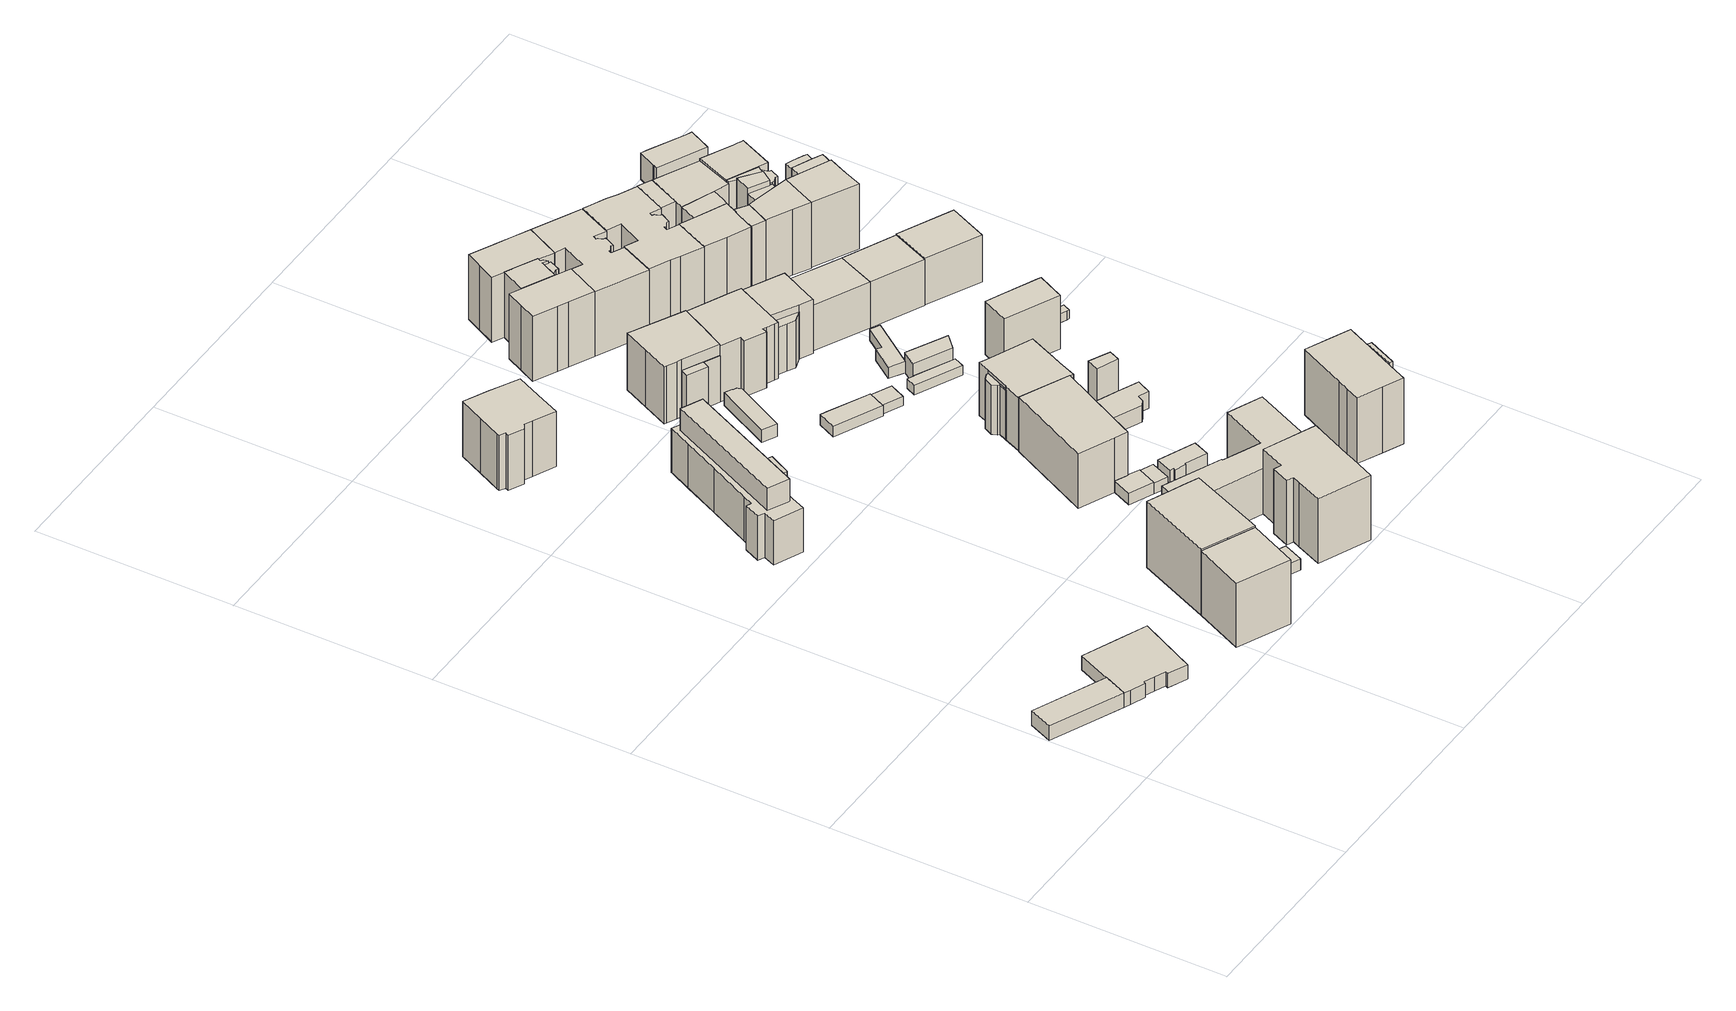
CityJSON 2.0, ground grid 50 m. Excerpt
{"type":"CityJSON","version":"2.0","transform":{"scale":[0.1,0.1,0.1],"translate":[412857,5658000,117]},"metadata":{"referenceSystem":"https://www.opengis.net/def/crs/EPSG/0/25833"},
"CityObjects":{
"building1":{"type":"Building","attributes":{"Gemeindeschluessel":14612000,"Geometrietyp2DReferenz":"3000","function":"31001_9998","roofType":"9999"},"children":["building1-1","building1-2"]},
"building1-1":{"type":"BuildingPart","attributes":{"Dachtyp_tdc":"tdcGableRoof","Dachneigung":10,"QualitaetDacherkennung":55,"Geometrietyp2DReferenz":"3000","measuredHeight":4.68,"roofType":"3100"},"parents":["building1"],"geometry":[{"type":"Solid","lod":"1","boundaries":[[[[0,1,2,3,4,5,6,7,8,9,10,11]],[[12,13,14,15,16,17,18,19,20,21,22,23]],[[11,13,12,0]],[[10,14,13,11]],[[9,15,14,10]],[[8,16,15,9]],[[7,17,16,8]],[[6,18,17,7]],[[5,19,18,6]],[[4,20,19,5]],[[3,21,20,4]],[[2,22,21,3]],[[1,23,22,2]],[[0,12,23,1]]]]}]},
"building1-2":{"type":"BuildingPart","attributes":{"Dachtyp_tdc":"tdcPolyFlatRoof","Dachneigung":12.66,"QualitaetDacherkennung":69,"Geometrietyp2DReferenz":"3000","measuredHeight":4.78,"roofType":"2100"},"parents":["building1"],"geometry":[{"type":"Solid","lod":"1","boundaries":[[[[24,25,26,27]],[[18,28,29,19]],[[27,28,18,24]],[[26,29,28,27]],[[25,19,29,26]],[[24,18,19,25]]]]}]},
"building2":{"type":"Building","attributes":{"Dachtyp_tdc":"tdcGableRoof","Gemeindeschluessel":14612000,"Dachneigung":30.25,"QualitaetDacherkennung":68,"Geometrietyp2DReferenz":"3000","measuredHeight":20,"function":"31001_9998","roofType":"3100"},"geometry":[{"type":"Solid","lod":"1","boundaries":[[[[30,31,32,33]],[[34,35,36,37]],[[33,35,34,30]],[[32,36,35,33]],[[31,37,36,32]],[[30,34,37,31]]]]}]},
"building3":{"type":"Building","attributes":{"Gemeindeschluessel":14612000,"QualitaetDacherkennung":100,"Geometrietyp2DReferenz":"3000","function":"31001_9998","roofType":"9999"},"children":["building3-1","building3-2"]},
"building3-1":{"type":"BuildingPart","attributes":{"Dachtyp_tdc":"tdcPolyFlatRoof","Dachneigung":0,"QualitaetDacherkennung":100,"Geometrietyp2DReferenz":"3000","measuredHeight":12.29,"roofType":"1000"},"parents":["building3"],"geometry":[{"type":"Solid","lod":"1","boundaries":[[[[38,39,40,41,42,43,44,45,46,47,48,49,50,51,52,53]],[[54,55,56,57,58,59,60,61,62,63,64,65,66,67,68,69]],[[53,55,54,38]],[[52,56,55,53]],[[51,57,56,52]],[[50,58,57,51]],[[49,59,58,50]],[[48,60,59,49]],[[47,61,60,48]],[[46,62,61,47]],[[45,63,62,46]],[[44,64,63,45]],[[43,65,64,44]],[[42,66,65,43]],[[41,67,66,42]],[[40,68,67,41]],[[39,69,68,40]],[[38,54,69,39]]]]}]},
"building3-2":{"type":"BuildingPart","attributes":{"Dachtyp_tdc":"tdcLeanToRoof","Dachneigung":0,"QualitaetDacherkennung":100,"Geometrietyp2DReferenz":"3000","measuredHeight":6.07,"roofType":"2100"},"parents":["building3"],"geometry":[{"type":"Solid","lod":"1","boundaries":[[[[70,71,72,73]],[[74,75,76,77]],[[73,75,74,70]],[[72,76,75,73]],[[71,77,76,72]],[[70,74,77,71]]]]}]},
"building4":{"type":"Building","attributes":{"Dachtyp_tdc":"tdcGableRoof","Gemeindeschluessel":14612000,"Dachneigung":30.69,"QualitaetDacherkennung":68,"Geometrietyp2DReferenz":"3000","measuredHeight":20.41,"function":"31001_9998","roofType":"3100"},"geometry":[{"type":"Solid","lod":"1","boundaries":[[[[78,79,80,81,82,83,84]],[[36,85,35,86,87,88,89]],[[84,85,36,78]],[[83,35,85,84]],[[82,86,35,83]],[[81,87,86,82]],[[80,88,87,81]],[[79,89,88,80]],[[78,36,89,79]]]]}]},
"building5":{"type":"Building","attributes":{"Dachtyp_tdc":"tdcGableRoof","Gemeindeschluessel":14612000,"Dachneigung":29.61,"QualitaetDacherkennung":75,"Geometrietyp2DReferenz":"3000","measuredHeight":17.66,"function":"31001_9998","roofType":"3100"},"geometry":[{"type":"Solid","lod":"1","boundaries":[[[[90,91,92,93,94,95,96,97,98,99,100,101,102,103]],[[104,105,106,107,108,109,110,111,112,113,114,115,116,117]],[[103,105,104,90]],[[102,106,105,103]],[[101,107,106,102]],[[100,108,107,101]],[[99,109,108,100]],[[98,110,109,99]],[[97,111,110,98]],[[96,112,111,97]],[[95,113,112,96]],[[94,114,113,95]],[[93,115,114,94]],[[92,116,115,93]],[[91,117,116,92]],[[90,104,117,91]]]]}]},
"building6":{"type":"Building","attributes":{"Dachtyp_tdc":"tdcGableRoof","Gemeindeschluessel":14612000,"Dachneigung":10.01,"QualitaetDacherkennung":56,"Geometrietyp2DReferenz":"3000","measuredHeight":3.39,"function":"31001_9998","roofType":"3100"},"geometry":[{"type":"Solid","lod":"1","boundaries":[[[[118,119,120,121]],[[122,123,124,125]],[[121,123,122,118]],[[120,124,123,121]],[[119,125,124,120]],[[118,122,125,119]]]]}]},
"building7":{"type":"Building","attributes":{"Dachtyp_tdc":"tdcGableRoof","Gemeindeschluessel":14612000,"Dachneigung":28.83,"QualitaetDacherkennung":77,"Geometrietyp2DReferenz":"3000","measuredHeight":3.63,"function":"31001_9998","roofType":"3100"},"geometry":[{"type":"Solid","lod":"1","boundaries":[[[[126,127,128,129]],[[130,131,132,133]],[[129,131,130,126]],[[128,132,131,129]],[[127,133,132,128]],[[126,130,133,127]]]]}]},
"building8":{"type":"Building","attributes":{"Dachtyp_tdc":"tdcFreeFormRoof","Gemeindeschluessel":14612000,"Dachneigung":27.51,"QualitaetDacherkennung":73,"Geometrietyp2DReferenz":"3000","measuredHeight":20.24,"function":"31001_9998","roofType":"5000"},"geometry":[{"type":"Solid","lod":"1","boundaries":[[[[134,135,136,137,138,139,140,141,142,143,144]],[[145,146,147,148,149,150,151,152,153,154,155]],[[144,146,145,134]],[[143,147,146,144]],[[142,148,147,143]],[[141,149,148,142]],[[140,150,149,141]],[[139,151,150,140]],[[138,152,151,139]],[[137,153,152,138]],[[136,154,153,137]],[[135,155,154,136]],[[134,145,155,135]]]]}]},
"building9":{"type":"Building","attributes":{"Dachtyp_tdc":"tdcPolyFlatRoof","Gemeindeschluessel":14612000,"Dachneigung":6.94,"QualitaetDacherkennung":47,"Geometrietyp2DReferenz":"3000","measuredHeight":3.58,"function":"31001_9998","roofType":"2100"},"geometry":[{"type":"Solid","lod":"1","boundaries":[[[[156,157,158,159,160,161]],[[162,163,164,165,166,167]],[[161,163,162,156]],[[160,164,163,161]],[[159,165,164,160]],[[158,166,165,159]],[[157,167,166,158]],[[156,162,167,157]]]]}]},
"building10":{"type":"Building","attributes":{"Dachtyp_tdc":"tdcFreeFormRoof","Gemeindeschluessel":14612000,"Dachneigung":50.25,"QualitaetDacherkennung":10,"Geometrietyp2DReferenz":"3000","measuredHeight":15.37,"function":"31001_9998","roofType":"5000"},"geometry":[{"type":"Solid","lod":"1","boundaries":[[[[168,169,170,171,172,173,174,175,176,177,178,179]],[[180,181,182,183,184,185,186,187,152,151,188,189]],[[179,181,180,168]],[[178,182,181,179]],[[177,183,182,178]],[[176,184,183,177]],[[175,185,184,176]],[[174,186,185,175]],[[173,187,186,174]],[[172,152,187,173]],[[171,151,152,172]],[[170,188,151,171]],[[169,189,188,170]],[[168,180,189,169]]]]}]},
"building11":{"type":"Building","attributes":{"Dachtyp_tdc":"tdcPolyFlatRoof","Gemeindeschluessel":14612000,"Dachneigung":5.34,"QualitaetDacherkennung":54,"Geometrietyp2DReferenz":"3000","measuredHeight":3.69,"function":"31001_9998","roofType":"2100"},"geometry":[{"type":"Solid","lod":"1","boundaries":[[[[190,191,192,193,194,195,196]],[[197,198,199,200,201,202,203]],[[196,198,197,190]],[[195,199,198,196]],[[194,200,199,195]],[[193,201,200,194]],[[192,202,201,193]],[[191,203,202,192]],[[190,197,203,191]]]]}]},
"building12":{"type":"Building","attributes":{"Dachtyp_tdc":"tdcPolyFlatRoof","Gemeindeschluessel":14612000,"Dachneigung":4.93,"QualitaetDacherkennung":56,"Geometrietyp2DReferenz":"3000","measuredHeight":3.13,"function":"31001_9998","roofType":"2100"},"geometry":[{"type":"Solid","lod":"1","boundaries":[[[[204,205,206,207]],[[208,167,166,209]],[[207,167,208,204]],[[206,166,167,207]],[[205,209,166,206]],[[204,208,209,205]]]]}]},
"building13":{"type":"Building","attributes":{"Dachtyp_tdc":"tdcGableRoof","Gemeindeschluessel":14612000,"Dachneigung":31.93,"QualitaetDacherkennung":76,"Geometrietyp2DReferenz":"3000","measuredHeight":17.18,"function":"31001_9998","roofType":"3100"},"geometry":[{"type":"Solid","lod":"1","boundaries":[[[[210,211,212,213,214,215]],[[216,217,218,219,220,221]],[[215,217,216,210]],[[214,218,217,215]],[[213,219,218,214]],[[212,220,219,213]],[[211,221,220,212]],[[210,216,221,211]]]]}]},
"building14":{"type":"Building","attributes":{"Gemeindeschluessel":14612000,"Geometrietyp2DReferenz":"3000","function":"31001_9998","roofType":"9999"},"children":["building14-1","building14-2"]},
"building14-1":{"type":"BuildingPart","attributes":{"Dachtyp_tdc":"tdcPolyFlatRoof","Dachneigung":34.89,"QualitaetDacherkennung":24,"Geometrietyp2DReferenz":"3000","measuredHeight":13.5,"roofType":"2100"},"parents":["building14"],"geometry":[{"type":"Solid","lod":"1","boundaries":[[[[222,223,224,225,226,227]],[[228,229,230,231,232,233]],[[227,229,228,222]],[[226,230,229,227]],[[225,231,230,226]],[[224,232,231,225]],[[223,233,232,224]],[[222,228,233,223]]]]}]},
"building14-2":{"type":"BuildingPart","attributes":{"Dachtyp_tdc":"tdcGableRoof","Dachneigung":28.34,"QualitaetDacherkennung":77,"Geometrietyp2DReferenz":"3000","measuredHeight":17.69,"roofType":"3100"},"parents":["building14"],"geometry":[{"type":"Solid","lod":"1","boundaries":[[[[234,235,236,237,238,239,240,241,242,243,244]],[[245,246,247,248,249,250,251,252,253,230,229]],[[244,246,245,234]],[[243,247,246,244]],[[242,248,247,243]],[[241,249,248,242]],[[240,250,249,241]],[[239,251,250,240]],[[238,252,251,239]],[[237,253,252,238]],[[236,230,253,237]],[[235,229,230,236]],[[234,245,229,235]]]]}]},
"building15":{"type":"Building","attributes":{"Dachtyp_tdc":"tdcPolyFlatRoof","Gemeindeschluessel":14612000,"Dachneigung":11.5,"QualitaetDacherkennung":78,"Geometrietyp2DReferenz":"3000","measuredHeight":3.4,"function":"31001_9998","roofType":"2100"},"geometry":[{"type":"Solid","lod":"1","boundaries":[[[[254,255,256,257,258,259,260]],[[261,262,263,264,265,266,267]],[[260,262,261,254]],[[259,263,262,260]],[[258,264,263,259]],[[257,265,264,258]],[[256,266,265,257]],[[255,267,266,256]],[[254,261,267,255]]]]}]},
"building16":{"type":"Building","attributes":{"Dachtyp_tdc":"tdcPolyFlatRoof","Gemeindeschluessel":14612000,"Dachneigung":8.07,"QualitaetDacherkennung":66,"Geometrietyp2DReferenz":"3000","measuredHeight":3.9,"function":"31001_9998","roofType":"2100"},"geometry":[{"type":"Solid","lod":"1","boundaries":[[[[268,269,270,271,272,273,274,275]],[[276,277,278,279,280,281,282,283]],[[275,277,276,268]],[[274,278,277,275]],[[273,279,278,274]],[[272,280,279,273]],[[271,281,280,272]],[[270,282,281,271]],[[269,283,282,270]],[[268,276,283,269]]]]}]},
"building17":{"type":"Building","attributes":{"Dachtyp_tdc":"tdcGableRoof","Gemeindeschluessel":14612000,"Dachneigung":11.07,"QualitaetDacherkennung":75,"Geometrietyp2DReferenz":"3000","measuredHeight":2.71,"function":"31001_9998","roofType":"3100"},"geometry":[{"type":"Solid","lod":"1","boundaries":[[[[284,285,286,287]],[[288,289,290,291]],[[287,289,288,284]],[[286,290,289,287]],[[285,291,290,286]],[[284,288,291,285]]]]}]},
"building18":{"type":"Building","attributes":{"Gemeindeschluessel":14612000,"Geometrietyp2DReferenz":"3000","function":"31001_9998","roofType":"9999"},"children":["building18-1","building18-2"]},
"building18-1":{"type":"BuildingPart","attributes":{"Dachtyp_tdc":"tdcPolyFlatRoof","Dachneigung":0,"QualitaetDacherkennung":44,"Geometrietyp2DReferenz":"3000","measuredHeight":13.66,"roofType":"1000"},"parents":["building18"],"geometry":[{"type":"Solid","lod":"1","boundaries":[[[[292,293,294,295,296,297,298,299]],[[300,301,302,303,304,305,306,307]],[[299,301,300,292]],[[298,302,301,299]],[[297,303,302,298]],[[296,304,303,297]],[[295,305,304,296]],[[294,306,305,295]],[[293,307,306,294]],[[292,300,307,293]]]]}]},
"building18-2":{"type":"BuildingPart","attributes":{"Dachtyp_tdc":"tdcCutGableRoof","Dachneigung":2.67,"QualitaetDacherkennung":65,"Geometrietyp2DReferenz":"3000","measuredHeight":16.86,"roofType":"9999"},"parents":["building18"],"geometry":[{"type":"Solid","lod":"1","boundaries":[[[[308,309,310,311,312,313,314,315,316,317,318,319,320,321]],[[322,303,302,301,323,324,325,326,327,328,329,330,331,332]],[[321,303,322,308]],[[320,302,303,321]],[[319,301,302,320]],[[318,323,301,319]],[[317,324,323,318]],[[316,325,324,317]],[[315,326,325,316]],[[314,327,326,315]],[[313,328,327,314]],[[312,329,328,313]],[[311,330,329,312]],[[310,331,330,311]],[[309,332,331,310]],[[308,322,332,309]]]]}]},
"building19":{"type":"Building","attributes":{"Dachtyp_tdc":"tdcFreeFormRoof","Gemeindeschluessel":14612000,"Dachneigung":29.28,"QualitaetDacherkennung":58,"Geometrietyp2DReferenz":"3000","measuredHeight":17.95,"function":"31001_9998","roofType":"5000"},"geometry":[{"type":"Solid","lod":"1","boundaries":[[[[333,334,335,336,337,338,339,340,341,342,343,344,345]],[[346,347,348,349,350,351,352,353,354,355,356,357,358]],[[345,347,346,333]],[[344,348,347,345]],[[343,349,348,344]],[[342,350,349,343]],[[341,351,350,342]],[[340,352,351,341]],[[339,353,352,340]],[[338,354,353,339]],[[337,355,354,338]],[[336,356,355,337]],[[335,357,356,336]],[[334,358,357,335]],[[333,346,358,334]]]]}]},
"building20":{"type":"Building","attributes":{"Gemeindeschluessel":14612000,"Geometrietyp2DReferenz":"3000","function":"31001_9998","roofType":"9999"},"children":["building20-1","building20-2","building20-3","building20-4"]},
"building20-1":{"type":"BuildingPart","attributes":{"Dachtyp_tdc":"tdcGableRoof","Dachneigung":23.42,"QualitaetDacherkennung":62,"Geometrietyp2DReferenz":"3000","measuredHeight":19.28,"roofType":"3100"},"parents":["building20"],"geometry":[{"type":"Solid","lod":"1","boundaries":[[[[359,360,361,362,363,364,365,366,367,368,369]],[[370,371,372,373,374,375,376,377,378,379,380]],[[369,371,370,359]],[[368,372,371,369]],[[367,373,372,368]],[[366,374,373,367]],[[365,375,374,366]],[[364,376,375,365]],[[363,377,376,364]],[[362,378,377,363]],[[361,379,378,362]],[[360,380,379,361]],[[359,370,380,360]]]]}]},
"building20-2":{"type":"BuildingPart","attributes":{"Dachtyp_tdc":"tdcGableRoof","Dachneigung":25.86,"QualitaetDacherkennung":67,"Geometrietyp2DReferenz":"3000","measuredHeight":19.3,"roofType":"3100"},"parents":["building20"],"geometry":[{"type":"Solid","lod":"1","boundaries":[[[[381,382,383,384,385,386,387,388,389,390]],[[391,392,393,394,395,396,397,398,399,400]],[[390,391,400,381]],[[389,392,391,390]],[[388,393,392,389]],[[387,394,393,388]],[[386,395,394,387]],[[385,396,395,386]],[[384,397,396,385]],[[383,398,397,384]],[[382,399,398,383]],[[381,400,399,382]]]]}]},
"building20-3":{"type":"BuildingPart","attributes":{"Dachtyp_tdc":"tdcGableRoof","Dachneigung":29.95,"QualitaetDacherkennung":75,"Geometrietyp2DReferenz":"3000","measuredHeight":19.5,"roofType":"3100"},"parents":["building20"],"geometry":[{"type":"Solid","lod":"1","boundaries":[[[[401,402,403,404,405,406,407,408,409,410]],[[411,412,413,391,414,400,370,415,380,416]],[[410,412,411,401]],[[409,413,412,410]],[[408,391,413,409]],[[407,414,391,408]],[[406,400,414,407]],[[405,370,400,406]],[[404,415,370,405]],[[403,380,415,404]],[[402,416,380,403]],[[401,411,416,402]]]]}]},
"building20-4":{"type":"BuildingPart","attributes":{"Dachtyp_tdc":"tdcPolyFlatRoof","Dachneigung":14.27,"QualitaetDacherkennung":71,"Geometrietyp2DReferenz":"3000","measuredHeight":17.75,"roofType":"2100"},"parents":["building20"],"geometry":[{"type":"Solid","lod":"1","boundaries":[[[[417,418,419,420,421,422,423,424]],[[413,412,425,426,427,428,429,391]],[[424,412,413,417]],[[423,425,412,424]],[[422,426,425,423]],[[421,427,426,422]],[[420,428,427,421]],[[419,429,428,420]],[[418,391,429,419]],[[417,413,391,418]]]]}]},
"building21":{"type":"Building","attributes":{"Dachtyp_tdc":"tdcPolyFlatRoof","Gemeindeschluessel":14612000,"Dachneigung":0,"QualitaetDacherkennung":59,"Geometrietyp2DReferenz":"3000","measuredHeight":4.6,"function":"31001_9998","roofType":"1000"},"geometry":[{"type":"Solid","lod":"1","boundaries":[[[[430,431,432,433,434,435,436,437,438]],[[439,440,441,442,443,444,445,446,447]],[[438,440,439,430]],[[437,441,440,438]],[[436,442,441,437]],[[435,443,442,436]],[[434,444,443,435]],[[433,445,444,434]],[[432,446,445,433]],[[431,447,446,432]],[[430,439,447,431]]]]}]},
"building22":{"type":"Building","attributes":{"Dachtyp_tdc":"tdcPolyFlatRoof","Gemeindeschluessel":14612000,"Dachneigung":8.2,"QualitaetDacherkennung":72,"Geometrietyp2DReferenz":"3000","measuredHeight":2.89,"function":"31001_9998","roofType":"2100"},"geometry":[{"type":"Solid","lod":"1","boundaries":[[[[448,449,450,451,452,453]],[[454,455,456,457,458,459]],[[453,455,454,448]],[[452,456,455,453]],[[451,457,456,452]],[[450,458,457,451]],[[449,459,458,450]],[[448,454,459,449]]]]}]},
"building23":{"type":"Building","attributes":{"Dachtyp_tdc":"tdcFreeFormRoof","Gemeindeschluessel":14612000,"Dachneigung":69.55,"QualitaetDacherkennung":13,"Geometrietyp2DReferenz":"3000","measuredHeight":15.46,"function":"31001_9998","roofType":"5000"},"geometry":[{"type":"Solid","lod":"1","boundaries":[[[[460,461,462,463]],[[464,465,466,467]],[[463,465,464,460]],[[462,466,465,463]],[[461,467,466,462]],[[460,464,467,461]]]]}]},
"building24":{"type":"Building","attributes":{"Gemeindeschluessel":14612000,"Geometrietyp2DReferenz":"3000","function":"31001_9998","roofType":"9999"},"children":["building24-1","building24-2"]},
"building24-1":{"type":"BuildingPart","attributes":{"Dachtyp_tdc":"tdcFreeFormRoof","Dachneigung":67.97,"QualitaetDacherkennung":16,"Geometrietyp2DReferenz":"3000","measuredHeight":14.63,"roofType":"5000"},"parents":["building24"],"geometry":[{"type":"Solid","lod":"1","boundaries":[[[[468,469,470,471,472,473]],[[474,475,476,353,477,478]],[[473,475,474,468]],[[472,476,475,473]],[[471,353,476,472]],[[470,477,353,471]],[[469,478,477,470]],[[468,474,478,469]]]]}]},
"building24-2":{"type":"BuildingPart","attributes":{"Dachtyp_tdc":"tdcGableRoof","Dachneigung":33.72,"QualitaetDacherkennung":56,"Geometrietyp2DReferenz":"3000","measuredHeight":16.81,"roofType":"3100"},"parents":["building24"],"geometry":[{"type":"Solid","lod":"1","boundaries":[[[[479,480,481,482,483,484,485,486,487,488]],[[489,490,491,492,493,478,477,494,352,495]],[[488,490,489,479]],[[487,491,490,488]],[[486,492,491,487]],[[485,493,492,486]],[[484,478,493,485]],[[483,477,478,484]],[[482,494,477,483]],[[481,352,494,482]],[[480,495,352,481]],[[479,489,495,480]]]]}]},
"building25":{"type":"Building","attributes":{"Dachtyp_tdc":"tdcFreeFormRoof","Gemeindeschluessel":14612000,"Dachneigung":69.95,"QualitaetDacherkennung":6,"Geometrietyp2DReferenz":"3000","measuredHeight":8.21,"function":"31001_9998","roofType":"5000"},"geometry":[{"type":"Solid","lod":"1","boundaries":[[[[496,497,498,499,500]],[[501,502,503,504,505]],[[500,502,501,496]],[[499,503,502,500]],[[498,504,503,499]],[[497,505,504,498]],[[496,501,505,497]]]]}]},
"building26":{"type":"Building","attributes":{"Dachtyp_tdc":"tdcFreeFormRoof","Gemeindeschluessel":14612000,"Dachneigung":30.44,"QualitaetDacherkennung":57,"Geometrietyp2DReferenz":"3000","measuredHeight":19.31,"function":"31001_9998","roofType":"5000"},"geometry":[{"type":"Solid","lod":"1","boundaries":[[[[506,507,508,509,510,511,512,513,514,515,516,517,518,519,520,521,522,363,361,523,524,525]],[[394,392,526,527,379,377,528,529,530,531,532,533,534,535,536,537,538,539,540,541,542,543]],[[525,392,394,506]],[[524,526,392,525]],[[523,527,526,524]],[[361,379,527,523]],[[363,377,379,361]],[[522,528,377,363]],[[521,529,528,522]],[[520,530,529,521]],[[519,531,530,520]],[[518,532,531,519]],[[517,533,532,518]],[[516,534,533,517]],[[515,535,534,516]],[[514,536,535,515]],[[513,537,536,514]],[[512,538,537,513]],[[511,539,538,512]],[[510,540,539,511]],[[509,541,540,510]],[[508,542,541,509]],[[507,543,542,508]],[[506,394,543,507]]]]}]},
"building27":{"type":"Building","attributes":{"Dachtyp_tdc":"tdcFreeFormRoof","Gemeindeschluessel":14612000,"Dachneigung":37.84,"QualitaetDacherkennung":23,"Geometrietyp2DReferenz":"3000","measuredHeight":3.97,"function":"31001_9998","roofType":"5000"},"geometry":[{"type":"Solid","lod":"1","boundaries":[[[[544,545,546,547,548,549,550]],[[551,552,553,554,555,556,557]],[[550,552,551,544]],[[549,553,552,550]],[[548,554,553,549]],[[547,555,554,548]],[[546,556,555,547]],[[545,557,556,546]],[[544,551,557,545]]]]}]},
"building28":{"type":"Building","attributes":{"Gemeindeschluessel":14612000,"Geometrietyp2DReferenz":"3000","function":"31001_9998","roofType":"9999"},"children":["building28-1","building28-2","building28-3"]},
"building28-1":{"type":"BuildingPart","attributes":{"Dachtyp_tdc":"tdcPolyFlatRoof","Dachneigung":29.93,"QualitaetDacherkennung":32,"Geometrietyp2DReferenz":"3000","measuredHeight":17.61,"roofType":"2100"},"parents":["building28"],"geometry":[{"type":"Solid","lod":"1","boundaries":[[[[558,559,560,561,562,563]],[[564,565,566,567,568,569]],[[563,565,564,558]],[[562,566,565,563]],[[561,567,566,562]],[[560,568,567,561]],[[559,569,568,560]],[[558,564,569,559]]]]}]},
"building28-2":{"type":"BuildingPart","attributes":{"Dachtyp_tdc":"tdcFreeFormRoof","Dachneigung":77.08,"QualitaetDacherkennung":28,"Geometrietyp2DReferenz":"3000","measuredHeight":18.07,"roofType":"5000"},"parents":["building28"],"geometry":[{"type":"Solid","lod":"1","boundaries":[[[[570,571,572,573,574,575,576,577,578,579]],[[567,566,565,580,581,582,583,584,585,568]],[[579,566,567,570]],[[578,565,566,579]],[[577,580,565,578]],[[576,581,580,577]],[[575,582,581,576]],[[574,583,582,575]],[[573,584,583,574]],[[572,585,584,573]],[[571,568,585,572]],[[570,567,568,571]]]]}]},
"building28-3":{"type":"BuildingPart","attributes":{"Dachtyp_tdc":"tdcGableRoof","Dachneigung":31.95,"QualitaetDacherkennung":72,"Geometrietyp2DReferenz":"3000","measuredHeight":20.25,"roofType":"3100"},"parents":["building28"],"geometry":[{"type":"Solid","lod":"1","boundaries":[[[[586,587,588,589,590,591,592,593,594]],[[595,596,597,598,599,600,601,583,582]],[[594,596,595,586]],[[593,597,596,594]],[[592,598,597,593]],[[591,599,598,592]],[[590,600,599,591]],[[589,601,600,590]],[[588,583,601,589]],[[587,582,583,588]],[[586,595,582,587]]]]}]},
"building29":{"type":"Building","attributes":{"Dachtyp_tdc":"tdcGableRoof","Gemeindeschluessel":14612000,"Dachneigung":41.16,"QualitaetDacherkennung":61,"Geometrietyp2DReferenz":"3000","measuredHeight":15.2,"function":"31001_9998","roofType":"3100"},"geometry":[{"type":"Solid","lod":"1","boundaries":[[[[602,603,604,605]],[[606,607,608,609]],[[605,607,606,602]],[[604,608,607,605]],[[603,609,608,604]],[[602,606,609,603]]]]}]},
"building30":{"type":"Building","attributes":{"Dachtyp_tdc":"tdcHipRoof","Gemeindeschluessel":14612000,"Dachneigung":26.97,"QualitaetDacherkennung":37,"Geometrietyp2DReferenz":"3000","measuredHeight":16.07,"function":"31001_9998","roofType":"3200"},"geometry":[{"type":"Solid","lod":"1","boundaries":[[[[610,611,612,613,614,615]],[[616,617,618,619,620,621]],[[615,617,616,610]],[[614,618,617,615]],[[613,619,618,614]],[[612,620,619,613]],[[611,621,620,612]],[[610,616,621,611]]]]}]},
"building31":{"type":"Building","attributes":{"Dachtyp_tdc":"tdcFreeFormRoof","Gemeindeschluessel":14612000,"Dachneigung":34.51,"QualitaetDacherkennung":34,"Geometrietyp2DReferenz":"3000","measuredHeight":19.48,"function":"31001_9998","roofType":"5000"},"geometry":[{"type":"Solid","lod":"1","boundaries":[[[[622,623,624,625,626,627,628,629,630,631,632,633,634,635,636,637,638,639,640,641,642,643,644,645,646]],[[647,648,649,650,651,652,653,654,655,656,657,658,659,660,661,662,663,664,665,666,667,668,669,670,671]],[[646,648,647,622]],[[645,649,648,646]],[[644,650,649,645]],[[643,651,650,644]],[[642,652,651,643]],[[641,653,652,642]],[[640,654,653,641]],[[639,655,654,640]],[[638,656,655,639]],[[637,657,656,638]],[[636,658,657,637]],[[635,659,658,636]],[[634,660,659,635]],[[633,661,660,634]],[[632,662,661,633]],[[631,663,662,632]],[[630,664,663,631]],[[629,665,664,630]],[[628,666,665,629]],[[627,667,666,628]],[[626,668,667,627]],[[625,669,668,626]],[[624,670,669,625]],[[623,671,670,624]],[[622,647,671,623]]]]}]},
"building32":{"type":"Building","attributes":{"Dachtyp_tdc":"tdcGableRoof","Gemeindeschluessel":14612000,"Dachneigung":41.95,"QualitaetDacherkennung":60,"Geometrietyp2DReferenz":"3000","measuredHeight":15.05,"function":"31001_9998","roofType":"3100"},"geometry":[{"type":"Solid","lod":"1","boundaries":[[[[603,602,672,673]],[[609,674,675,606]],[[673,674,609,603]],[[672,675,674,673]],[[602,606,675,672]],[[603,609,606,602]]]]}]},
"building33":{"type":"Building","attributes":{"Gemeindeschluessel":14612000,"Geometrietyp2DReferenz":"3000","function":"31001_9998","roofType":"9999"},"children":["building33-1","building33-2","building33-3","building33-4","building33-5"]},
"building33-1":{"type":"BuildingPart","attributes":{"Dachtyp_tdc":"tdcGableRoof","Dachneigung":26.88,"QualitaetDacherkennung":64,"Geometrietyp2DReferenz":"3000","measuredHeight":19.5,"roofType":"3100"},"parents":["building33"],"geometry":[{"type":"MultiSurface","lod":"1","boundaries":[[[676,677,678,679,680,681,682,683,682,684,685]],[[686,687,688,689,690,689,691,692,693,694,695]],[[685,687,686,676]],[[684,688,687,685]],[[682,689,688,684]],[[683,690,689,682]],[[681,691,689,682]],[[680,692,691,681]],[[679,693,692,680]],[[678,694,693,679]],[[677,695,694,678]],[[676,686,695,677]]]}]},
"building33-2":{"type":"BuildingPart","attributes":{"Dachtyp_tdc":"tdcGableRoof","Dachneigung":30.56,"QualitaetDacherkennung":42,"Geometrietyp2DReferenz":"3000","measuredHeight":19.54,"roofType":"3100"},"parents":["building33"],"geometry":[{"type":"MultiSurface","lod":"1","boundaries":[[[696,697,698,699,700,701,702,697]],[[690,689,688,687,703,704,705,689]],[[697,689,690,696]],[[702,688,689,697]],[[701,687,688,702]],[[700,703,687,701]],[[699,704,703,700]],[[698,705,704,699]],[[697,689,705,698]]]}]},
"building33-3":{"type":"BuildingPart","attributes":{"Dachtyp_tdc":"tdcGableRoof","Dachneigung":14.35,"QualitaetDacherkennung":40,"Geometrietyp2DReferenz":"3000","measuredHeight":19.03,"roofType":"3100"},"parents":["building33"],"geometry":[{"type":"Solid","lod":"1","boundaries":[[[[706,707,677,708,676,709,710]],[[711,712,713,686,714,695,715]],[[710,712,711,706]],[[709,713,712,710]],[[676,686,713,709]],[[708,714,686,676]],[[677,695,714,708]],[[707,715,695,677]],[[706,711,715,707]]]]}]},
"building33-4":{"type":"BuildingPart","attributes":{"Dachtyp_tdc":"tdcGableRoof","Dachneigung":21.59,"QualitaetDacherkennung":44,"Geometrietyp2DReferenz":"3000","measuredHeight":19.39,"roofType":"3100"},"parents":["building33"],"geometry":[{"type":"Solid","lod":"1","boundaries":[[[[710,716,717,718,719,720,707]],[[712,715,721,722,723,724,725]],[[707,715,712,710]],[[720,721,715,707]],[[719,722,721,720]],[[718,723,722,719]],[[717,724,723,718]],[[716,725,724,717]],[[710,712,725,716]]]]}]},
"building33-5":{"type":"BuildingPart","attributes":{"Dachtyp_tdc":"tdcGableRoof","Dachneigung":33.1,"QualitaetDacherkennung":73,"Geometrietyp2DReferenz":"3000","measuredHeight":19.62,"roofType":"3100"},"parents":["building33"],"geometry":[{"type":"Solid","lod":"1","boundaries":[[[[726,720,719,727,728]],[[729,730,731,722,721]],[[728,730,729,726]],[[727,731,730,728]],[[719,722,731,727]],[[720,721,722,719]],[[726,729,721,720]]]]}]},
"building34":{"type":"Building","attributes":{"Dachtyp_tdc":"tdcPolyFlatRoof","Gemeindeschluessel":14612000,"Dachneigung":6.17,"QualitaetDacherkennung":64,"Geometrietyp2DReferenz":"3000","measuredHeight":2.5,"function":"31001_9998","roofType":"2100"},"geometry":[{"type":"Solid","lod":"1","boundaries":[[[[732,733,734,735,736]],[[616,737,738,739,740]],[[736,737,616,732]],[[735,738,737,736]],[[734,739,738,735]],[[733,740,739,734]],[[732,616,740,733]]]]}]},
"building35":{"type":"Building","attributes":{"Dachtyp_tdc":"tdcGableRoof","Gemeindeschluessel":14612000,"Dachneigung":44.32,"QualitaetDacherkennung":66,"Geometrietyp2DReferenz":"3000","measuredHeight":15.59,"function":"31001_9998","roofType":"3100"},"geometry":[{"type":"Solid","lod":"1","boundaries":[[[[741,742,743,744]],[[745,746,747,748]],[[744,746,745,741]],[[743,747,746,744]],[[742,748,747,743]],[[741,745,748,742]]]]}]},
"building36":{"type":"Building","attributes":{"Gemeindeschluessel":14612000,"Geometrietyp2DReferenz":"3000","function":"31001_9998","roofType":"9999"},"children":["building36-1","building36-2","building36-3","building36-4","building36-5","building36-6"]},
"building36-1":{"type":"BuildingPart","attributes":{"Dachtyp_tdc":"tdcGableRoof","Dachneigung":33.83,"QualitaetDacherkennung":51,"Geometrietyp2DReferenz":"3000","measuredHeight":19.9,"roofType":"3100"},"parents":["building36"],"geometry":[{"type":"Solid","lod":"1","boundaries":[[[[749,750,751,752,753,754]],[[755,756,757,758,759,760]],[[754,756,755,749]],[[753,757,756,754]],[[752,758,757,753]],[[751,759,758,752]],[[750,760,759,751]],[[749,755,760,750]]]]}]},
"building36-2":{"type":"BuildingPart","attributes":{"Dachtyp_tdc":"tdcGableRoof","Dachneigung":28,"QualitaetDacherkennung":69,"Geometrietyp2DReferenz":"3000","measuredHeight":19.86,"roofType":"3100"},"parents":["building36"],"geometry":[{"type":"Solid","lod":"1","boundaries":[[[[761,762,763,764]],[[758,765,766,759]],[[764,765,758,761]],[[763,766,765,764]],[[762,759,766,763]],[[761,758,759,762]]]]}]},
"building36-3":{"type":"BuildingPart","attributes":{"Dachtyp_tdc":"tdcGableRoof","Dachneigung":33.94,"QualitaetDacherkennung":76,"Geometrietyp2DReferenz":"3000","measuredHeight":19.9,"roofType":"3100"},"parents":["building36"],"geometry":[{"type":"Solid","lod":"1","boundaries":[[[[767,768,769,770,771,772,773]],[[766,774,775,776,777,778,779]],[[773,774,766,767]],[[772,775,774,773]],[[771,776,775,772]],[[770,777,776,771]],[[769,778,777,770]],[[768,779,778,769]],[[767,766,779,768]]]]}]},
"building36-4":{"type":"BuildingPart","attributes":{"Dachtyp_tdc":"tdcGableRoof","Dachneigung":29.52,"QualitaetDacherkennung":43,"Geometrietyp2DReferenz":"3000","measuredHeight":19.81,"roofType":"3100"},"parents":["building36"],"geometry":[{"type":"Solid","lod":"1","boundaries":[[[[780,781,782,783,784,785,786,787]],[[777,788,789,790,791,792,793,779]],[[787,777,779,780]],[[786,788,777,787]],[[785,789,788,786]],[[784,790,789,785]],[[783,791,790,784]],[[782,792,791,783]],[[781,793,792,782]],[[780,779,793,781]]]]}]},
"building36-5":{"type":"BuildingPart","attributes":{"Dachtyp_tdc":"tdcPolyFlatRoof","Dachneigung":29.73,"QualitaetDacherkennung":66,"Geometrietyp2DReferenz":"3000","measuredHeight":18.93,"roofType":"2100"},"parents":["building36"],"geometry":[{"type":"Solid","lod":"1","boundaries":[[[[794,795,796,797,798,799,800,801,802]],[[775,765,757,803,804,805,806,807,808]],[[802,765,775,794]],[[801,757,765,802]],[[800,803,757,801]],[[799,804,803,800]],[[798,805,804,799]],[[797,806,805,798]],[[796,807,806,797]],[[795,808,807,796]],[[794,775,808,795]]]]}]},
"building36-6":{"type":"BuildingPart","attributes":{"Dachtyp_tdc":"tdcGableRoof","Dachneigung":32.48,"QualitaetDacherkennung":54,"Geometrietyp2DReferenz":"3000","measuredHeight":19.9,"roofType":"3100"},"parents":["building36"],"geometry":[{"type":"Solid","lod":"1","boundaries":[[[[809,810,811,812,813,814,815,816,817,818,819]],[[820,821,756,755,822,823,824,825,826,827,828]],[[819,821,820,809]],[[818,756,821,819]],[[817,755,756,818]],[[816,822,755,817]],[[815,823,822,816]],[[814,824,823,815]],[[813,825,824,814]],[[812,826,825,813]],[[811,827,826,812]],[[810,828,827,811]],[[809,820,828,810]]]]}]},
"building37":{"type":"Building","attributes":{"Gemeindeschluessel":14612000,"Geometrietyp2DReferenz":"3000","function":"31001_9998","roofType":"9999"},"children":["building37-1","building37-2","building37-3"]},
"building37-1":{"type":"BuildingPart","attributes":{"Dachtyp_tdc":"tdcCutGableRoof","Dachneigung":28.76,"QualitaetDacherkennung":38,"Geometrietyp2DReferenz":"3000","measuredHeight":17.76,"roofType":"9999"},"parents":["building37"],"geometry":[{"type":"Solid","lod":"1","boundaries":[[[[829,830,831,832,833,834,835,836,837]],[[838,839,840,841,842,843,844,845,846]],[[837,839,838,829]],[[836,840,839,837]],[[835,841,840,836]],[[834,842,841,835]],[[833,843,842,834]],[[832,844,843,833]],[[831,845,844,832]],[[830,846,845,831]],[[829,838,846,830]]]]}]},
"building37-2":{"type":"BuildingPart","attributes":{"Dachtyp_tdc":"tdcGableRoof","Dachneigung":28.98,"QualitaetDacherkennung":59,"Geometrietyp2DReferenz":"3000","measuredHeight":19.93,"roofType":"3100"},"parents":["building37"],"geometry":[{"type":"Solid","lod":"1","boundaries":[[[[785,847,848,849,850,787]],[[851,852,853,854,855,856]],[[787,852,851,785]],[[850,853,852,787]],[[849,854,853,850]],[[848,855,854,849]],[[847,856,855,848]],[[785,851,856,847]]]]}]},
"building37-3":{"type":"BuildingPart","attributes":{"Dachtyp_tdc":"tdcGableRoof","Dachneigung":11.46,"QualitaetDacherkennung":31,"Geometrietyp2DReferenz":"3000","measuredHeight":18.1,"roofType":"3100"},"parents":["building37"],"geometry":[{"type":"Solid","lod":"1","boundaries":[[[[857,858,859,860,861]],[[853,843,840,862,854]],[[861,843,853,857]],[[860,840,843,861]],[[859,862,840,860]],[[858,854,862,859]],[[857,853,854,858]]]]}]},
"building38":{"type":"Building","attributes":{"Dachtyp_tdc":"tdcPolyFlatRoof","Gemeindeschluessel":14612000,"Dachneigung":5.99,"QualitaetDacherkennung":80,"Geometrietyp2DReferenz":"3000","measuredHeight":7.63,"function":"31001_9998","roofType":"2100"},"geometry":[{"type":"Solid","lod":"1","boundaries":[[[[863,864,865,866,867,868,869,870,871]],[[872,873,874,875,876,877,878,879,880]],[[871,873,872,863]],[[870,874,873,871]],[[869,875,874,870]],[[868,876,875,869]],[[867,877,876,868]],[[866,878,877,867]],[[865,879,878,866]],[[864,880,879,865]],[[863,872,880,864]]]]}]}
},
"vertices":[
[291,121,44],[339,99,44],[410,244,44],[331,277,44],[249,312,44],[211,227,44],[185,167,44],[200,160,44],[237,145,44],[240,151,44],[267,139,44],[294,127,44],[291,121,5],[294,127,5],[267,139,5],[240,151,5],[237,145,5],[200,160,5],[185,167,5],[211,227,5],[249,312,5],[331,277,5],[410,244,5],[339,99,5],
[185,167,45],[211,227,45],[29,307,45],[3,247,45],[3,247,5],[29,307,5],
[484,63,185],[614,4,185],[671,127,185],[541,186,185],[484,63,7],[541,186,7],[671,127,7],[614,4,7],
[216,1108,126],[232,1100,126],[219,1070,126],[291,1038,126],[307,1075,126],[320,1102,126],[352,1172,126],[429,1342,126],[451,1389,126],[381,1424,126],[380,1421,126],[353,1364,126],[309,1273,126],[258,1167,126],[246,1142,126],[234,1148,126],[216,1108,4],[234,1148,4],[246,1142,4],[258,1167,4],[309,1273,4],[353,1364,4],[380,1421,4],[381,1424,4],[451,1389,4],[429,1342,4],[352,1172,4],[320,1102,4],[307,1075,4],[291,1038,4],[219,1070,4],[232,1100,4],
[437,1378,187],[384,1403,187],[243,1100,187],[296,1075,187],[437,1378,126],[296,1075,126],[243,1100,126],[384,1403,126],
[671,127,189],[751,317,189],[712,334,189],[686,345,189],[623,372,189],[541,186,189],[605,157,189],[605,157,7],[623,372,7],[686,345,7],[712,334,7],[751,317,7],
[189,1680,163],[209,1670,163],[264,1644,163],[293,1707,163],[321,1768,163],[270,1795,163],[251,1805,163],[190,1835,163],[160,1771,163],[132,1713,163],[130,1707,163],[144,1699,163],[140,1690,163],[177,1672,163],[189,1680,10],[177,1672,10],[140,1690,10],[144,1699,10],[130,1707,10],[132,1713,10],[160,1771,10],[190,1835,10],[251,1805,10],[270,1795,10],[321,1768,10],[293,1707,10],[264,1644,10],[209,1670,10],
[726,107,39],[784,81,39],[806,131,39],[748,157,39],[726,107,8],[748,157,8],[806,131,8],[784,81,8],
[423,1217,37],[477,1190,37],[504,1244,37],[450,1270,37],[423,1217,10],[450,1270,10],[504,1244,10],[477,1190,10],
[823,60,187],[951,4,187],[980,66,187],[988,86,187],[1038,194,187],[909,250,187],[881,188,187],[863,195,187],[843,151,187],[860,144,187],[851,124,187],[823,60,8],[851,124,8],[860,144,8],[843,151,8],[863,195,8],[881,188,8],[909,250,8],[1038,194,8],[988,86,8],[980,66,8],[951,4,8],
[786,514,41],[846,487,41],[868,536,41],[839,550,41],[838,548,41],[807,562,41],[786,514,9],[807,562,9],[838,548,9],[839,550,9],[868,536,9],[846,487,9],
[744,407,134],[712,334,134],[751,317,134],[909,250,134],[1038,194,134],[1068,261,134],[1121,378,134],[1035,415,134],[982,299,134],[938,318,134],[889,340,134],[890,343,134],[744,407,8],[890,343,8],[889,340,8],[938,318,8],[982,299,8],[1035,415,8],[1121,378,8],[1068,261,8],[751,317,8],[712,334,8],
[595,1285,48],[660,1412,48],[656,1424,48],[647,1428,48],[648,1430,48],[629,1439,48],[560,1303,48],[595,1285,13],[560,1303,13],[629,1439,13],[648,1430,13],[647,1428,13],[656,1424,13],[660,1412,13],
[880,472,39],[901,522,39],[868,536,39],[846,487,39],[880,472,9],[901,522,9],
[821,812,161],[718,601,161],[807,562,161],[838,548,161],[839,550,161],[942,756,161],[821,812,10],[942,756,10],[839,550,10],[838,548,10],[807,562,10],[718,601,10],
[540,1480,140],[589,1455,140],[597,1471,140],[635,1452,140],[636,1454,140],[549,1498,140],[540,1480,12],[549,1498,12],[636,1454,12],[635,1452,12],[597,1471,12],[589,1455,12],
[537,1504,170],[549,1498,170],[636,1454,170],[668,1515,170],[699,1577,170],[600,1629,170],[577,1641,170],[568,1646,170],[538,1582,170],[508,1518,170],[514,1515,170],[537,1504,12],[514,1515,12],[508,1518,12],[538,1582,12],[568,1646,12],[577,1641,12],[600,1629,12],[699,1577,12],[668,1515,12],
[658,1182,40],[775,1126,40],[777,1131,40],[796,1171,40],[793,1172,40],[692,1221,40],[679,1227,40],[658,1182,11],[679,1227,11],[692,1221,11],[793,1172,11],[796,1171,11],[777,1131,11],[775,1126,11],
[896,476,45],[905,472,45],[903,468,45],[930,457,45],[932,460,45],[987,437,45],[1004,478,45],[913,517,45],[896,476,9],[913,517,9],[1004,478,9],[987,437,9],[932,460,9],[930,457,9],[903,468,9],[905,472,9],
[827,1107,37],[846,1147,37],[796,1171,37],[777,1131,37],[827,1107,12],[777,1131,12],[796,1171,12],[846,1147,12],
[865,920,149],[850,914,149],[840,893,149],[845,879,149],[849,877,149],[840,856,149],[841,853,149],[870,918,149],[865,920,12],[870,918,12],[841,853,12],[840,856,12],[849,877,12],[845,879,12],[840,893,12],[850,914,12],
[821,812,159],[849,799,159],[919,767,159],[942,756,159],[951,752,159],[971,800,159],[980,820,159],[1011,891,159],[979,905,159],[908,936,159],[882,948,159],[870,918,159],[841,853,159],[840,856,159],[821,812,12],[882,948,12],[908,936,12],[979,905,12],[1011,891,12],[980,820,12],[971,800,12],[951,752,12],[942,756,12],[919,767,12],[849,799,12],
[676,1416,168],[727,1391,168],[732,1403,168],[741,1399,168],[761,1390,168],[768,1386,168],[773,1396,168],[828,1515,168],[822,1518,168],[802,1528,168],[699,1577,168],[635,1452,168],[683,1429,168],[676,1416,13],[683,1429,13],[635,1452,13],[699,1577,13],[802,1528,13],[822,1518,13],[828,1515,13],[773,1396,13],[768,1386,13],[761,1390,13],[741,1399,13],[732,1403,13],[727,1391,13],
[591,1970,188],[668,1931,188],[706,1912,188],[728,1957,188],[748,1997,188],[701,2021,188],[688,2027,188],[663,2039,188],[605,2068,188],[585,2028,188],[563,1984,188],[591,1970,9],[563,1984,9],[585,2028,9],[605,2068,9],[663,2039,9],[688,2027,9],[701,2021,9],[748,1997,9],[728,1957,9],[706,1912,9],[668,1931,9],
[561,1909,189],[533,1923,189],[512,1880,189],[491,1839,189],[549,1810,189],[574,1798,189],[635,1768,189],[655,1809,189],[676,1852,189],[638,1871,189],[638,1871,9],[676,1852,9],[655,1809,9],[635,1768,9],[574,1798,9],[549,1810,9],[491,1839,9],[512,1880,9],[533,1923,9],[561,1909,9],
[670,1919,190],[664,1923,190],[668,1931,190],[633,1949,190],[591,1970,190],[561,1909,190],[603,1888,190],[638,1871,190],[660,1915,190],[673,1908,190],[670,1919,9],[673,1908,9],[660,1915,9],[603,1888,9],[633,1949,9],[664,1923,9],
[660,1915,184],[638,1871,184],[643,1879,184],[646,1878,184],[660,1881,184],[666,1878,184],[679,1905,184],[673,1908,184],[679,1905,9],[666,1878,9],[660,1881,9],[646,1878,9],[643,1879,9],
[1059,642,57],[1067,659,57],[1093,647,57],[1110,683,57],[1061,705,57],[1009,727,57],[979,740,57],[951,677,57],[1045,635,57],[1059,642,11],[1045,635,11],[951,677,11],[979,740,11],[1009,727,11],[1061,705,11],[1110,683,11],[1093,647,11],[1067,659,11],
[870,1104,39],[983,1050,39],[995,1076,39],[900,1122,39],[898,1122,39],[882,1130,39],[870,1104,13],[882,1130,13],[898,1122,13],[900,1122,13],[995,1076,13],[983,1050,13],
[1009,727,145],[1061,705,145],[1073,732,145],[1022,757,145],[1009,727,12],[1022,757,12],[1073,732,12],[1061,705,12],
[819,1373,144],[849,1382,144],[783,1418,144],[773,1396,144],[780,1393,144],[800,1383,144],[819,1373,13],[800,1383,13],[780,1393,13],[783,1418,13],[849,1382,13],
[856,1501,163],[838,1510,163],[828,1515,163],[806,1467,163],[783,1418,163],[849,1382,163],[881,1365,163],[883,1370,163],[904,1415,163],[927,1465,163],[856,1501,13],[927,1465,13],[904,1415,13],[883,1370,13],[881,1365,13],[806,1467,13],[838,1510,13],
[902,1128,67],[994,1082,67],[1026,1112,67],[927,1163,67],[925,1160,67],[902,1128,13],[925,1160,13],[927,1163,13],[1026,1112,13],[994,1082,13],
[635,1768,188],[760,1706,188],[799,1792,188],[768,1807,188],[772,1815,188],[777,1813,188],[788,1819,188],[793,1816,188],[806,1843,188],[800,1846,188],[797,1857,188],[792,1860,188],[797,1868,188],[827,1853,188],[865,1936,188],[863,1940,188],[800,1971,188],[732,1900,188],[702,1839,188],[676,1852,188],[702,1839,9],[732,1900,9],[800,1971,9],[863,1940,9],[865,1936,9],[827,1853,9],[797,1868,9],[792,1860,9],[797,1857,9],[800,1846,9],[806,1843,9],[793,1816,9],[788,1819,9],[777,1813,9],[772,1815,9],[768,1807,9],[799,1792,9],[760,1706,9],
[889,1182,45],[925,1160,45],[927,1163,45],[1005,1271,45],[982,1283,45],[942,1228,45],[929,1237,45],[889,1182,14],[929,1237,14],[942,1228,14],[982,1283,14],[1005,1271,14],[927,1163,14],[925,1160,14],
[1318,168,182],[1351,241,182],[1343,245,182],[1342,246,182],[1310,172,182],[1311,171,182],[1318,168,9],[1311,171,9],[1310,172,9],[1342,246,9],[1343,245,9],[1351,241,9],
[1342,246,175],[1343,245,175],[1362,295,175],[1360,296,175],[1357,297,175],[1285,140,175],[1295,135,175],[1298,143,175],[1311,171,175],[1310,172,175],[1298,143,9],[1295,135,9],[1285,140,9],[1357,297,9],[1360,296,9],[1362,295,9],
[1272,113,191],[1285,140,191],[1357,297,191],[1307,320,191],[1248,347,191],[1190,226,191],[1177,198,191],[1162,164,191],[1222,136,191],[1272,113,9],[1222,136,9],[1162,164,9],[1177,198,9],[1190,226,9],[1248,347,9],[1307,320,9],
[1018,1304,142],[1058,1399,142],[927,1465,142],[883,1370,142],[1018,1304,15],[883,1370,15],[927,1465,15],[1058,1399,15],
[1199,982,162],[1193,985,162],[1105,1026,162],[1067,1043,162],[1035,977,162],[1167,914,162],[1199,982,15],[1167,914,15],[1035,977,15],[1067,1043,15],[1105,1026,15],[1193,985,15],
[799,1792,191],[760,1706,191],[810,1681,191],[832,1669,191],[886,1643,191],[925,1729,191],[895,1743,191],[900,1752,191],[905,1750,191],[915,1756,191],[922,1753,191],[935,1778,191],[930,1781,191],[926,1793,191],[921,1795,191],[925,1803,191],[953,1791,191],[991,1874,191],[946,1895,191],[921,1910,191],[885,1927,191],[865,1936,191],[827,1853,191],[862,1837,191],[832,1776,191],[799,1792,12],[832,1776,12],[862,1837,12],[827,1853,12],[865,1936,12],[885,1927,12],[921,1910,12],[946,1895,12],[991,1874,12],[953,1791,12],[925,1803,12],[921,1795,12],[926,1793,12],[930,1781,12],[935,1778,12],[922,1753,12],[915,1756,12],[905,1750,12],[900,1752,12],[895,1743,12],[925,1729,12],[886,1643,12],[832,1669,12],[810,1681,12],[760,1706,12],
[1145,1242,142],[1186,1339,142],[1186,1339,15],[1145,1242,15],
[1039,1677,192],[959,1713,192],[925,1729,192],[904,1684,192],[886,1643,192],[939,1616,192],[996,1590,192],[997,1590,192],[1016,1632,192],[1027,1653,192],[1039,1677,11],[1027,1653,11],[1016,1632,11],[996,1590,11],[997,1590,11],[939,1616,11],[886,1643,11],[904,1684,11],[925,1729,11],[959,1713,11],
[997,1590,193],[996,1590,193],[1030,1574,193],[1049,1613,193],[1058,1632,193],[1027,1653,193],[1016,1632,193],[1058,1632,11],[1049,1613,11],[1030,1574,11],
[1005,1744,192],[978,1754,192],[985,1701,192],[1048,1693,192],[1061,1722,192],[1005,1744,11],[1061,1722,11],[1048,1693,11],[985,1701,11],[978,1754,11],
[1099,1708,192],[1135,1803,192],[1052,1844,192],[1025,1857,192],[988,1775,192],[988,1775,11],[1025,1857,11],[1052,1844,11],[1135,1803,11],[1099,1708,11],
[953,1791,192],[1012,1864,192],[991,1874,192],[953,1791,11],[991,1874,11],[1012,1864,11],
[1199,982,39],[1260,953,39],[1266,951,39],[1275,970,39],[1208,1001,39],[1208,1001,15],[1275,970,15],[1266,951,15],[1260,953,15],
[1186,1339,145],[1145,1242,145],[1278,1177,145],[1321,1274,145],[1186,1339,16],[1321,1274,16],[1278,1177,16],[1145,1242,16],
[1102,1716,197],[1099,1708,197],[1114,1697,197],[1164,1660,197],[1172,1672,197],[1177,1679,197],[1102,1716,13],[1177,1679,13],[1172,1672,13],[1164,1660,13],[1114,1697,13],[1099,1708,13],
[1164,1660,202],[1114,1697,202],[1095,1658,202],[1144,1632,202],[1144,1632,13],[1095,1658,13],
[1095,1658,189],[1080,1628,189],[1105,1622,189],[1172,1608,189],[1146,1620,189],[1150,1629,189],[1117,1647,189],[1117,1647,13],[1150,1629,13],[1146,1620,13],[1172,1608,13],[1105,1622,13],[1080,1628,13],
[1080,1628,195],[1058,1632,195],[1047,1609,195],[1030,1574,195],[1091,1542,195],[1132,1520,195],[1155,1570,195],[1172,1608,195],[1155,1570,13],[1132,1520,13],[1091,1542,13],[1030,1574,13],[1047,1609,13],[1058,1632,13],
[1150,1629,194],[1156,1626,194],[1168,1632,194],[1173,1629,194],[1184,1652,194],[1179,1654,194],[1175,1671,194],[1172,1672,194],[1144,1632,194],[1175,1671,13],[1179,1654,13],[1184,1652,13],[1173,1629,13],[1168,1632,13],[1156,1626,13],
[1237,1754,198],[1233,1755,198],[1224,1760,198],[1219,1762,198],[1214,1764,198],[1210,1766,198],[1202,1770,198],[1135,1803,198],[1102,1716,198],[1177,1679,198],[1199,1669,198],[1237,1754,13],[1199,1669,13],[1135,1803,13],[1202,1770,13],[1210,1766,13],[1214,1764,13],[1219,1762,13],[1224,1760,13],[1233,1755,13],
[1272,1623,186],[1257,1630,186],[1244,1636,186],[1228,1642,186],[1219,1622,186],[1234,1615,186],[1248,1609,186],[1270,1599,186],[1280,1619,186],[1272,1623,15],[1280,1619,15],[1270,1599,15],[1248,1609,15],[1234,1615,15],[1219,1622,15],[1228,1642,15],[1244,1636,15],[1257,1630,15],
[1241,1464,195],[1258,1509,195],[1280,1559,195],[1206,1593,195],[1132,1520,15],[1172,1608,15],[1206,1593,15],[1280,1559,15],[1258,1509,15],[1241,1464,15],
[1206,1593,189],[1280,1559,189],[1293,1588,189],[1270,1599,189],[1219,1622,189],[1293,1588,15],
[1177,1936,89],[1295,1878,89],[1322,1934,89],[1307,1941,89],[1219,1985,89],[1207,1991,89],[1204,1992,89],[1182,1948,89],[1181,1945,89],[1177,1936,16],[1181,1945,16],[1182,1948,16],[1204,1992,16],[1207,1991,16],[1219,1985,16],[1307,1941,16],[1322,1934,16],[1295,1878,16]
]}
